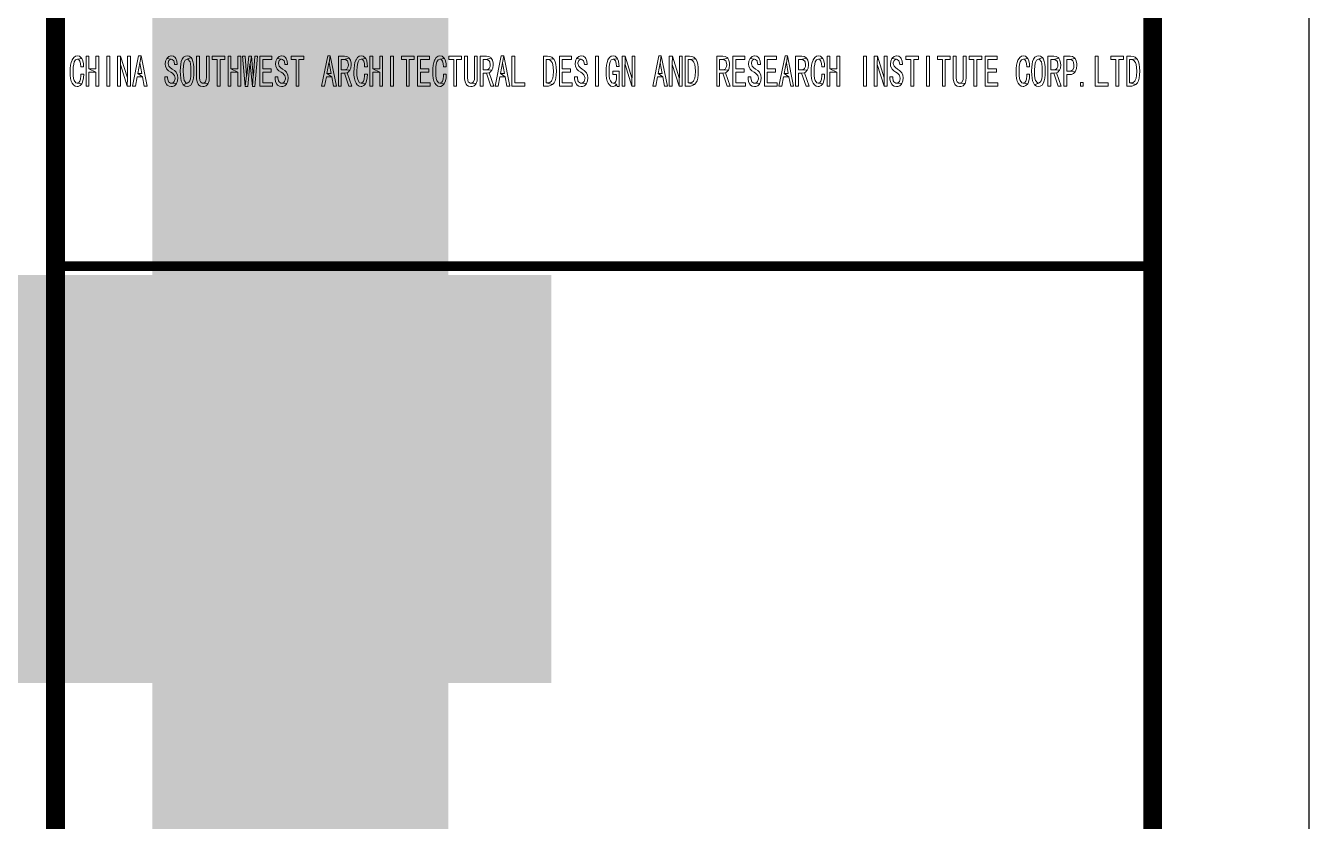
# Model space of a CAD drawing. Extents: x 0 to 1041, y -2 to 420.
# Drawn here: x 959.1 to 1041, y 314.6 to 365.3 of the extents above; entities that cross this region are included whole.
import ezdxf

# ---------------------------------------------------------------- set-up
doc = ezdxf.new("R2010")
doc.units = 0
doc.header["$LTSCALE"] = 10
doc.header["$MEASUREMENT"] = 0
doc.layers.add('A-ANNO-TTLB', color=7, linetype='Continuous')
doc.layers.add('BTTK', color=7, linetype='Continuous')
doc.styles.get("Standard").update_dxf_attribs({"font": 'gbenor.shx', "bigfont": 'gbcbig.shx'})

# ---------------------------------------------------------------- blocks, each defined once
blk = doc.blocks.new('2017-0911-140129')
at = {"lineweight": 0}
for points in [[(-68.603, 13.42), (-68.724, 13.394), (-68.838, 13.31), (-68.93, 13.163), (-68.944, 13.137), (-68.996, 12.99), (-69.036, 12.817), (-69.058, 12.611), (-69.066, 12.376), (-69.058, 12.185), (-69.036, 11.979), (-68.992, 11.81), (-68.93, 11.678), (-68.853, 11.572), (-68.739, 11.483), (-68.61, 11.454), (-68.559, 11.458), (-68.434, 11.516), (-68.327, 11.634), (-68.61, 11.667), (-68.702, 11.7), (-68.797, 11.836), (-68.842, 11.965), (-68.867, 12.156), (-68.875, 12.398), (-68.875, 12.476), (-68.864, 12.703), (-68.838, 12.891), (-68.797, 13.027), (-68.72, 13.155), (-68.603, 13.207), (-68.309, 13.24), (-68.353, 13.299), (-68.467, 13.391)], [(-68.309, 13.24), (-68.603, 13.207), (-68.537, 13.196), (-68.437, 13.086), (-68.397, 12.935), (-68.382, 12.714), (-68.209, 12.714), (-68.213, 12.905), (-68.246, 13.093)], [(-67.864, 13.398), (-68.044, 13.398), (-68.044, 11.476), (-67.864, 11.476), (-67.864, 12.376), (-67.416, 12.376), (-67.864, 12.589)], [(-67.232, 13.398), (-67.416, 13.398), (-67.416, 12.589), (-67.864, 12.589), (-67.416, 12.376), (-67.416, 11.476), (-67.232, 11.476)], [(-66.541, 11.476), (-66.721, 11.476), (-66.721, 13.398), (-66.541, 13.398), (-66.541, 11.476)], [(-65.843, 13.398), (-66.038, 13.398), (-66.038, 11.476), (-65.858, 11.476), (-65.858, 12.872), (-65.85, 12.872)], [(-65.843, 13.398), (-65.85, 12.872), (-65.417, 11.476), (-65.409, 12.005)], [(-65.222, 13.398), (-65.402, 13.398), (-65.402, 12.005), (-65.409, 12.005), (-65.417, 11.476), (-65.222, 11.476)], [(-64.538, 13.42), (-64.696, 13.42), (-65.09, 11.476), (-64.899, 11.476), (-64.788, 12.071), (-64.443, 12.071), (-64.752, 12.288), (-64.623, 12.972), (-64.608, 12.972)], [(-64.538, 13.42), (-64.608, 12.972), (-64.483, 12.288), (-64.752, 12.288), (-64.443, 12.071), (-64.333, 11.476), (-64.145, 11.476)], [(-62.903, 13.244), (-62.973, 13.086), (-62.999, 12.894), (-62.984, 12.762), (-62.911, 12.6), (-62.892, 12.571), (-62.789, 12.468), (-62.642, 12.376), (-62.543, 12.31), (-62.44, 12.207), (-62.414, 12.167), (-62.37, 11.994), (-62.37, 11.943), (-62.425, 11.77), (-62.477, 11.711), (-62.613, 11.667), (-62.271, 11.656), (-62.209, 11.814), (-62.187, 12.016), (-62.209, 12.178), (-62.282, 12.343), (-62.308, 12.376), (-62.414, 12.483), (-62.55, 12.578), (-62.686, 12.667), (-62.771, 12.758), (-62.819, 12.928), (-62.815, 12.961), (-62.764, 13.13), (-62.745, 13.148), (-62.613, 13.196)], [(-62.613, 13.42), (-62.635, 13.42), (-62.767, 13.38), (-62.881, 13.277), (-62.903, 13.244), (-62.613, 13.196), (-62.565, 13.188), (-62.455, 13.097), (-62.436, 13.056), (-62.407, 12.872), (-62.227, 12.872), (-62.227, 12.887), (-62.253, 13.075), (-62.315, 13.251), (-62.356, 13.31), (-62.466, 13.394)], [(-61.599, 13.42), (-61.709, 13.402), (-61.826, 13.328), (-61.922, 13.196), (-61.922, 13.196), (-61.973, 13.063), (-62.01, 12.894), (-62.032, 12.689), (-62.04, 12.442), (-62.04, 12.439), (-62.032, 12.196), (-62.01, 11.99), (-61.973, 11.821), (-61.922, 11.689), (-61.845, 11.572), (-61.599, 11.667), (-61.672, 11.693), (-61.771, 11.825), (-61.782, 11.851), (-61.819, 11.987), (-61.841, 12.185), (-61.849, 12.442), (-61.849, 12.516), (-61.838, 12.758), (-61.812, 12.942), (-61.771, 13.06), (-61.716, 13.148), (-61.599, 13.207), (-61.349, 13.306), (-61.463, 13.391)], [(-61.349, 13.306), (-61.599, 13.207), (-61.529, 13.188), (-61.426, 13.06), (-61.415, 13.038), (-61.382, 12.902), (-61.363, 12.703), (-61.356, 12.442), (-61.356, 12.376), (-61.367, 12.13), (-61.389, 11.946), (-61.426, 11.825), (-61.485, 11.73), (-61.599, 11.667), (-61.845, 11.572), (-61.731, 11.483), (-61.599, 11.454), (-61.488, 11.476), (-61.371, 11.553), (-61.275, 11.689), (-61.228, 11.821), (-61.194, 11.99), (-61.172, 12.196), (-61.165, 12.442), (-61.172, 12.685), (-61.194, 12.894), (-61.228, 13.063), (-61.275, 13.196)], [(-60.82, 13.398), (-61.003, 13.398), (-61.003, 12.038), (-61, 11.954), (-60.967, 11.763), (-60.9, 11.612), (-60.856, 11.557), (-60.742, 11.48), (-60.592, 11.454), (-60.507, 11.461), (-60.375, 11.513), (-60.279, 11.612), (-60.254, 11.663), (-60.592, 11.667), (-60.643, 11.674), (-60.757, 11.759), (-60.794, 11.836), (-60.82, 12.038)], [(-60.184, 13.398), (-60.364, 13.398), (-60.364, 12.038), (-60.375, 11.913), (-60.426, 11.759), (-60.463, 11.719), (-60.592, 11.667), (-60.254, 11.663), (-60.202, 11.829), (-60.184, 12.038)], [(-59.188, 13.398), (-59.996, 13.398), (-59.996, 13.185), (-59.68, 13.185), (-59.68, 11.476), (-59.5, 11.476), (-59.5, 13.185), (-59.188, 13.185)], [(-58.81, 13.398), (-58.99, 13.398), (-58.99, 11.476), (-58.81, 11.476), (-58.81, 12.376), (-58.361, 12.376), (-58.81, 12.589)], [(-58.181, 13.398), (-58.361, 13.398), (-58.361, 12.589), (-58.81, 12.589), (-58.361, 12.376), (-58.361, 11.476), (-58.181, 11.476)], [(-57.891, 13.398), (-58.064, 13.398), (-57.891, 11.454), (-57.803, 12.174)], [(-57.498, 13.398), (-57.67, 13.398), (-57.788, 12.174), (-57.803, 12.174), (-57.891, 11.454), (-57.733, 11.454), (-57.59, 12.894), (-57.575, 12.894)], [(-57.498, 13.398), (-57.575, 12.894), (-57.435, 11.454), (-57.38, 12.174)], [(-57.104, 13.398), (-57.277, 13.398), (-57.362, 12.174), (-57.38, 12.174), (-57.435, 11.454), (-57.277, 11.454)], [(-56.193, 13.398), (-56.954, 13.398), (-56.954, 11.476), (-56.153, 11.476), (-56.153, 11.689), (-56.774, 11.689), (-56.774, 12.376), (-56.241, 12.376), (-56.241, 12.589), (-56.774, 12.589), (-56.774, 13.185), (-56.193, 13.185)], [(-55.862, 13.244), (-55.932, 13.086), (-55.958, 12.894), (-55.943, 12.762), (-55.87, 12.6), (-55.848, 12.571), (-55.749, 12.468), (-55.602, 12.376), (-55.502, 12.31), (-55.399, 12.207), (-55.374, 12.167), (-55.326, 11.994), (-55.33, 11.943), (-55.381, 11.77), (-55.436, 11.711), (-55.572, 11.667), (-55.23, 11.656), (-55.168, 11.814), (-55.146, 12.016), (-55.168, 12.178), (-55.241, 12.343), (-55.267, 12.376), (-55.374, 12.483), (-55.51, 12.578), (-55.646, 12.667), (-55.73, 12.758), (-55.774, 12.928), (-55.774, 12.961), (-55.719, 13.13), (-55.704, 13.148), (-55.572, 13.196)], [(-55.572, 13.42), (-55.594, 13.42), (-55.726, 13.38), (-55.837, 13.277), (-55.862, 13.244), (-55.572, 13.196), (-55.524, 13.188), (-55.414, 13.097), (-55.396, 13.056), (-55.366, 12.872), (-55.186, 12.872), (-55.186, 12.887), (-55.208, 13.075), (-55.274, 13.251), (-55.315, 13.31), (-55.425, 13.394)], [(-54.157, 13.398), (-54.966, 13.398), (-54.966, 13.185), (-54.653, 13.185), (-54.653, 11.476), (-54.47, 11.476), (-54.47, 13.185), (-54.157, 13.185)], [(-52.467, 13.42), (-52.625, 13.42), (-53.018, 11.476), (-52.827, 11.476), (-52.717, 12.071), (-52.371, 12.071), (-52.68, 12.288), (-52.555, 12.972), (-52.537, 12.972)], [(-52.467, 13.42), (-52.537, 12.972), (-52.412, 12.288), (-52.68, 12.288), (-52.371, 12.071), (-52.261, 11.476), (-52.074, 11.476)], [(-51.556, 13.398), (-51.949, 13.398), (-51.949, 11.476), (-51.769, 11.476), (-51.769, 12.31), (-51.563, 12.31), (-51.39, 12.343), (-51.32, 12.38), (-51.21, 12.501), (-51.769, 12.523), (-51.769, 13.185), (-51.596, 13.185), (-51.251, 13.277), (-51.287, 13.31), (-51.409, 13.376)], [(-51.251, 13.277), (-51.596, 13.185), (-51.482, 13.17), (-51.376, 13.097), (-51.343, 13.038), (-51.313, 12.847), (-51.32, 12.747), (-51.383, 12.6), (-51.416, 12.567), (-51.548, 12.523), (-51.769, 12.523), (-51.21, 12.501), (-51.151, 12.641), (-51.129, 12.847), (-51.137, 12.953), (-51.173, 13.141)], [(-50.494, 13.42), (-50.619, 13.394), (-50.729, 13.31), (-50.824, 13.163), (-50.839, 13.137), (-50.891, 12.99), (-50.927, 12.817), (-50.949, 12.611), (-50.957, 12.376), (-50.953, 12.185), (-50.927, 11.979), (-50.887, 11.81), (-50.824, 11.678), (-50.747, 11.572), (-50.633, 11.483), (-50.501, 11.454), (-50.453, 11.458), (-50.328, 11.516), (-50.218, 11.634), (-50.501, 11.667), (-50.597, 11.7), (-50.692, 11.836), (-50.733, 11.965), (-50.762, 12.156), (-50.769, 12.398), (-50.769, 12.476), (-50.758, 12.703), (-50.733, 12.891), (-50.692, 13.027), (-50.615, 13.155), (-50.494, 13.207), (-50.203, 13.24), (-50.247, 13.299), (-50.361, 13.391)], [(-50.203, 13.24), (-50.494, 13.207), (-50.431, 13.196), (-50.328, 13.086), (-50.288, 12.935), (-50.273, 12.714), (-50.1, 12.714), (-50.108, 12.905), (-50.141, 13.093)], [(-49.755, 13.398), (-49.935, 13.398), (-49.935, 11.476), (-49.755, 11.476), (-49.755, 12.376), (-49.307, 12.376), (-49.755, 12.589)], [(-49.127, 13.398), (-49.307, 13.398), (-49.307, 12.589), (-49.755, 12.589), (-49.307, 12.376), (-49.307, 11.476), (-49.127, 11.476)], [(-48.436, 11.476), (-48.616, 11.476), (-48.616, 13.398), (-48.436, 13.398), (-48.436, 11.476)], [(-47.117, 13.398), (-47.925, 13.398), (-47.925, 13.185), (-47.609, 13.185), (-47.609, 11.476), (-47.429, 11.476), (-47.429, 13.185), (-47.117, 13.185)], [(-46.132, 13.398), (-46.896, 13.398), (-46.896, 11.476), (-46.095, 11.476), (-46.095, 11.689), (-46.716, 11.689), (-46.716, 12.376), (-46.18, 12.376), (-46.18, 12.589), (-46.716, 12.589), (-46.716, 13.185), (-46.132, 13.185)], [(-45.467, 13.42), (-45.588, 13.394), (-45.702, 13.31), (-45.794, 13.163), (-45.808, 13.137), (-45.86, 12.99), (-45.9, 12.817), (-45.922, 12.611), (-45.93, 12.376), (-45.922, 12.185), (-45.9, 11.979), (-45.856, 11.81), (-45.794, 11.678), (-45.717, 11.572), (-45.603, 11.483), (-45.474, 11.454), (-45.423, 11.458), (-45.298, 11.516), (-45.191, 11.634), (-45.474, 11.667), (-45.566, 11.7), (-45.661, 11.836), (-45.706, 11.965), (-45.731, 12.156), (-45.739, 12.398), (-45.739, 12.476), (-45.728, 12.703), (-45.702, 12.891), (-45.661, 13.027), (-45.584, 13.155), (-45.467, 13.207), (-45.173, 13.24), (-45.217, 13.299), (-45.331, 13.391)], [(-45.173, 13.24), (-45.467, 13.207), (-45.401, 13.196), (-45.301, 13.086), (-45.261, 12.935), (-45.246, 12.714), (-45.073, 12.714), (-45.077, 12.905), (-45.114, 13.093)], [(-44.096, 13.398), (-44.908, 13.398), (-44.908, 13.185), (-44.592, 13.185), (-44.592, 11.476), (-44.412, 11.476), (-44.412, 13.185), (-44.096, 13.185)], [(-43.721, 13.398), (-43.901, 13.398), (-43.901, 12.038), (-43.898, 11.954), (-43.868, 11.763), (-43.798, 11.612), (-43.758, 11.557), (-43.644, 11.48), (-43.493, 11.454), (-43.409, 11.461), (-43.277, 11.513), (-43.177, 11.612), (-43.152, 11.663), (-43.493, 11.667), (-43.541, 11.674), (-43.659, 11.759), (-43.695, 11.836), (-43.721, 12.038)], [(-43.085, 13.398), (-43.266, 13.398), (-43.266, 12.038), (-43.273, 11.913), (-43.328, 11.759), (-43.361, 11.719), (-43.493, 11.667), (-43.152, 11.663), (-43.1, 11.829), (-43.085, 12.038)], [(-42.501, 13.398), (-42.894, 13.398), (-42.894, 11.476), (-42.714, 11.476), (-42.714, 12.31), (-42.509, 12.31), (-42.336, 12.343), (-42.266, 12.38), (-42.156, 12.501), (-42.714, 12.523), (-42.714, 13.185), (-42.542, 13.185), (-42.196, 13.277), (-42.233, 13.31), (-42.354, 13.376)], [(-42.196, 13.277), (-42.542, 13.185), (-42.431, 13.17), (-42.321, 13.097), (-42.292, 13.038), (-42.259, 12.847), (-42.266, 12.747), (-42.328, 12.6), (-42.365, 12.567), (-42.494, 12.523), (-42.714, 12.523), (-42.156, 12.501), (-42.101, 12.641), (-42.079, 12.847), (-42.082, 12.953), (-42.119, 13.141)], [(-41.402, 13.42), (-41.56, 13.42), (-41.954, 11.476), (-41.763, 11.476), (-41.652, 12.071), (-41.307, 12.071), (-41.616, 12.288), (-41.487, 12.972), (-41.472, 12.972)], [(-41.402, 13.42), (-41.472, 12.972), (-41.347, 12.288), (-41.616, 12.288), (-41.307, 12.071), (-41.197, 11.476), (-41.009, 11.476)], [(-40.693, 13.398), (-40.877, 13.398), (-40.877, 11.476), (-40.057, 11.476), (-40.057, 11.689), (-40.693, 11.689)], [(-38.606, 13.398), (-38.871, 13.398), (-38.871, 11.476), (-38.606, 11.476), (-38.547, 11.48), (-38.411, 11.516), (-38.29, 11.59), (-38.69, 11.689), (-38.69, 13.185), (-38.606, 13.185), (-38.216, 13.236), (-38.323, 13.324), (-38.452, 13.38)], [(-38.216, 13.236), (-38.606, 13.185), (-38.547, 13.181), (-38.419, 13.13), (-38.323, 13.016), (-38.316, 13.001), (-38.264, 12.861), (-38.238, 12.674), (-38.227, 12.431), (-38.227, 12.409), (-38.238, 12.174), (-38.272, 11.99), (-38.323, 11.858), (-38.352, 11.81), (-38.463, 11.722), (-38.606, 11.689), (-38.69, 11.689), (-38.29, 11.59), (-38.187, 11.704), (-38.187, 11.704), (-38.121, 11.832), (-38.077, 11.994), (-38.047, 12.196), (-38.04, 12.431), (-38.04, 12.435), (-38.047, 12.674), (-38.073, 12.876), (-38.114, 13.045), (-38.172, 13.174)], [(-37.081, 13.398), (-37.842, 13.398), (-37.842, 11.476), (-37.041, 11.476), (-37.041, 11.689), (-37.662, 11.689), (-37.662, 12.376), (-37.129, 12.376), (-37.129, 12.589), (-37.662, 12.589), (-37.662, 13.185), (-37.081, 13.185)], [(-36.75, 13.244), (-36.82, 13.086), (-36.846, 12.894), (-36.831, 12.762), (-36.758, 12.6), (-36.736, 12.571), (-36.636, 12.468), (-36.489, 12.376), (-36.39, 12.31), (-36.287, 12.207), (-36.261, 12.167), (-36.214, 11.994), (-36.217, 11.943), (-36.269, 11.77), (-36.324, 11.711), (-36.46, 11.667), (-36.118, 11.656), (-36.056, 11.814), (-36.034, 12.016), (-36.056, 12.178), (-36.129, 12.343), (-36.155, 12.376), (-36.261, 12.483), (-36.397, 12.578), (-36.533, 12.667), (-36.618, 12.758), (-36.662, 12.928), (-36.662, 12.961), (-36.607, 13.13), (-36.592, 13.148), (-36.46, 13.196)], [(-36.46, 13.42), (-36.482, 13.42), (-36.614, 13.38), (-36.725, 13.277), (-36.75, 13.244), (-36.46, 13.196), (-36.412, 13.188), (-36.302, 13.097), (-36.284, 13.056), (-36.254, 12.872), (-36.074, 12.872), (-36.074, 12.887), (-36.096, 13.075), (-36.159, 13.251), (-36.199, 13.31), (-36.313, 13.394)], [(-35.358, 11.476), (-35.541, 11.476), (-35.541, 13.398), (-35.358, 13.398), (-35.358, 11.476)], [(-34.424, 13.42), (-34.542, 13.394), (-34.656, 13.31), (-34.748, 13.163), (-34.755, 13.141), (-34.803, 12.997), (-34.836, 12.821), (-34.858, 12.615), (-34.865, 12.376), (-34.858, 12.185), (-34.832, 11.979), (-34.792, 11.81), (-34.729, 11.678), (-34.674, 11.594), (-34.564, 11.491), (-34.439, 11.454), (-34.424, 11.454), (-34.292, 11.502), (-34.196, 11.612), (-34.417, 11.667), (-34.494, 11.693), (-34.597, 11.825), (-34.597, 11.829), (-34.641, 11.961), (-34.667, 12.152), (-34.674, 12.398), (-34.674, 12.465), (-34.667, 12.7), (-34.645, 12.887), (-34.612, 13.027), (-34.542, 13.155), (-34.424, 13.207), (-34.141, 13.229), (-34.178, 13.291), (-34.288, 13.391)], [(-34.141, 13.229), (-34.424, 13.207), (-34.373, 13.199), (-34.266, 13.097), (-34.226, 12.953), (-34.211, 12.736), (-34.038, 12.736), (-34.046, 12.883), (-34.079, 13.075)], [(-33.652, 13.398), (-33.851, 13.398), (-33.851, 11.476), (-33.671, 11.476), (-33.671, 12.872), (-33.66, 12.872)], [(-33.652, 13.398), (-33.66, 12.872), (-33.23, 11.476), (-33.223, 12.005)], [(-33.031, 13.398), (-33.215, 13.398), (-33.215, 12.005), (-33.223, 12.005), (-33.23, 11.476), (-33.031, 11.476)], [(-31.345, 13.42), (-31.499, 13.42), (-31.892, 11.476), (-31.705, 11.476), (-31.595, 12.071), (-31.249, 12.071), (-31.554, 12.288), (-31.429, 12.972), (-31.415, 12.972)], [(-31.345, 13.42), (-31.415, 12.972), (-31.29, 12.288), (-31.554, 12.288), (-31.249, 12.071), (-31.139, 11.476), (-30.952, 11.476)], [(-30.636, 13.398), (-30.834, 13.398), (-30.834, 11.476), (-30.65, 11.476), (-30.65, 12.872), (-30.643, 12.872)], [(-30.636, 13.398), (-30.643, 12.872), (-30.213, 11.476), (-30.202, 12.005)], [(-30.014, 13.398), (-30.195, 13.398), (-30.195, 12.005), (-30.202, 12.005), (-30.213, 11.476), (-30.014, 11.476)], [(-29.551, 13.398), (-29.82, 13.398), (-29.82, 11.476), (-29.551, 11.476), (-29.493, 11.48), (-29.357, 11.516), (-29.235, 11.59), (-29.636, 11.689), (-29.636, 13.185), (-29.551, 13.185), (-29.166, 13.236), (-29.269, 13.324), (-29.397, 13.38)], [(-29.166, 13.236), (-29.551, 13.185), (-29.496, 13.181), (-29.364, 13.13), (-29.269, 13.016), (-29.261, 13.001), (-29.213, 12.861), (-29.184, 12.674), (-29.173, 12.431), (-29.173, 12.409), (-29.184, 12.174), (-29.217, 11.99), (-29.269, 11.858), (-29.302, 11.81), (-29.408, 11.722), (-29.551, 11.689), (-29.636, 11.689), (-29.235, 11.59), (-29.136, 11.704), (-29.133, 11.704), (-29.066, 11.832), (-29.022, 11.994), (-28.993, 12.196), (-28.986, 12.431), (-28.986, 12.435), (-28.993, 12.674), (-29.019, 12.876), (-29.059, 13.045), (-29.118, 13.174)], [(-27.413, 13.398), (-27.806, 13.398), (-27.806, 11.476), (-27.626, 11.476), (-27.626, 12.31), (-27.42, 12.31), (-27.247, 12.343), (-27.178, 12.38), (-27.067, 12.501), (-27.626, 12.523), (-27.626, 13.185), (-27.453, 13.185), (-27.108, 13.277), (-27.145, 13.31), (-27.266, 13.376)], [(-27.108, 13.277), (-27.453, 13.185), (-27.343, 13.17), (-27.233, 13.097), (-27.203, 13.038), (-27.17, 12.847), (-27.178, 12.747), (-27.24, 12.6), (-27.273, 12.567), (-27.405, 12.523), (-27.626, 12.523), (-27.067, 12.501), (-27.009, 12.641), (-26.99, 12.847), (-26.994, 12.953), (-27.031, 13.141)], [(-26.016, 13.398), (-26.777, 13.398), (-26.777, 11.476), (-25.976, 11.476), (-25.976, 11.689), (-26.597, 11.689), (-26.597, 12.376), (-26.06, 12.376), (-26.06, 12.589), (-26.597, 12.589), (-26.597, 13.185), (-26.016, 13.185)], [(-25.686, 13.244), (-25.755, 13.086), (-25.778, 12.894), (-25.767, 12.762), (-25.693, 12.6), (-25.671, 12.571), (-25.572, 12.468), (-25.425, 12.376), (-25.326, 12.31), (-25.223, 12.207), (-25.197, 12.167), (-25.149, 11.994), (-25.153, 11.943), (-25.204, 11.77), (-25.256, 11.711), (-25.395, 11.667), (-25.05, 11.656), (-24.991, 11.814), (-24.969, 12.016), (-24.991, 12.178), (-25.065, 12.343), (-25.09, 12.376), (-25.197, 12.483), (-25.333, 12.578), (-25.469, 12.667), (-25.55, 12.758), (-25.597, 12.928), (-25.597, 12.961), (-25.542, 13.13), (-25.528, 13.148), (-25.395, 13.196)], [(-25.395, 13.42), (-25.417, 13.42), (-25.55, 13.38), (-25.66, 13.277), (-25.686, 13.244), (-25.395, 13.196), (-25.344, 13.188), (-25.237, 13.097), (-25.219, 13.056), (-25.19, 12.872), (-25.01, 12.872), (-25.01, 12.887), (-25.032, 13.075), (-25.094, 13.251), (-25.134, 13.31), (-25.248, 13.394)], [(-24.003, 13.398), (-24.767, 13.398), (-24.767, 11.476), (-23.962, 11.476), (-23.962, 11.689), (-24.583, 11.689), (-24.583, 12.376), (-24.05, 12.376), (-24.05, 12.589), (-24.583, 12.589), (-24.583, 13.185), (-24.003, 13.185)], [(-23.297, 13.42), (-23.451, 13.42), (-23.845, 11.476), (-23.657, 11.476), (-23.547, 12.071), (-23.202, 12.071), (-23.507, 12.288), (-23.382, 12.972), (-23.367, 12.972)], [(-23.297, 13.42), (-23.367, 12.972), (-23.242, 12.288), (-23.507, 12.288), (-23.202, 12.071), (-23.091, 11.476), (-22.904, 11.476)], [(-22.386, 13.398), (-22.775, 13.398), (-22.775, 11.476), (-22.595, 11.476), (-22.595, 12.31), (-22.393, 12.31), (-22.22, 12.343), (-22.147, 12.38), (-22.037, 12.501), (-22.595, 12.523), (-22.595, 13.185), (-22.423, 13.185), (-22.077, 13.277), (-22.118, 13.31), (-22.239, 13.376)], [(-22.077, 13.277), (-22.423, 13.185), (-22.312, 13.17), (-22.202, 13.097), (-22.173, 13.038), (-22.14, 12.847), (-22.147, 12.747), (-22.213, 12.6), (-22.246, 12.567), (-22.375, 12.523), (-22.595, 12.523), (-22.037, 12.501), (-21.982, 12.641), (-21.96, 12.847), (-21.963, 12.953), (-22, 13.141)], [(-21.324, 13.42), (-21.445, 13.394), (-21.559, 13.31), (-21.655, 13.163), (-21.666, 13.137), (-21.721, 12.99), (-21.757, 12.817), (-21.779, 12.611), (-21.787, 12.376), (-21.779, 12.185), (-21.757, 11.979), (-21.713, 11.81), (-21.655, 11.678), (-21.577, 11.572), (-21.46, 11.483), (-21.331, 11.454), (-21.28, 11.458), (-21.155, 11.516), (-21.048, 11.634), (-21.331, 11.667), (-21.423, 11.7), (-21.519, 11.836), (-21.563, 11.965), (-21.588, 12.156), (-21.599, 12.398), (-21.599, 12.476), (-21.585, 12.703), (-21.559, 12.891), (-21.519, 13.027), (-21.441, 13.155), (-21.324, 13.207), (-21.033, 13.24), (-21.074, 13.299), (-21.191, 13.391)], [(-21.033, 13.24), (-21.324, 13.207), (-21.258, 13.196), (-21.158, 13.086), (-21.118, 12.935), (-21.103, 12.714), (-20.931, 12.714), (-20.938, 12.905), (-20.971, 13.093)], [(-20.585, 13.398), (-20.765, 13.398), (-20.765, 11.476), (-20.585, 11.476), (-20.585, 12.376), (-20.137, 12.376), (-20.585, 12.589)], [(-19.957, 13.398), (-20.137, 13.398), (-20.137, 12.589), (-20.585, 12.589), (-20.137, 12.376), (-20.137, 11.476), (-19.957, 11.476)], [(-18.259, 11.476), (-18.439, 11.476), (-18.439, 13.398), (-18.259, 13.398), (-18.259, 11.476)], [(-17.557, 13.398), (-17.756, 13.398), (-17.756, 11.476), (-17.576, 11.476), (-17.576, 12.872), (-17.568, 12.872)], [(-17.557, 13.398), (-17.568, 12.872), (-17.135, 11.476), (-17.127, 12.005)], [(-16.94, 13.398), (-17.12, 13.398), (-17.12, 12.005), (-17.127, 12.005), (-17.135, 11.476), (-16.94, 11.476)], [(-16.631, 13.244), (-16.701, 13.086), (-16.727, 12.894), (-16.712, 12.762), (-16.639, 12.6), (-16.62, 12.571), (-16.517, 12.468), (-16.374, 12.376), (-16.271, 12.31), (-16.168, 12.207), (-16.142, 12.167), (-16.098, 11.994), (-16.098, 11.943), (-16.153, 11.77), (-16.205, 11.711), (-16.341, 11.667), (-15.999, 11.656), (-15.937, 11.814), (-15.918, 12.016), (-15.937, 12.178), (-16.01, 12.343), (-16.036, 12.376), (-16.142, 12.483), (-16.278, 12.578), (-16.414, 12.667), (-16.499, 12.758), (-16.547, 12.928), (-16.543, 12.961), (-16.492, 13.13), (-16.473, 13.148), (-16.341, 13.196)], [(-16.341, 13.42), (-16.363, 13.42), (-16.495, 13.38), (-16.609, 13.277), (-16.631, 13.244), (-16.341, 13.196), (-16.293, 13.188), (-16.183, 13.097), (-16.164, 13.056), (-16.135, 12.872), (-15.955, 12.872), (-15.955, 12.887), (-15.981, 13.075), (-16.043, 13.251), (-16.084, 13.31), (-16.194, 13.394)], [(-14.926, 13.398), (-15.735, 13.398), (-15.735, 13.185), (-15.422, 13.185), (-15.422, 11.476), (-15.242, 11.476), (-15.242, 13.185), (-14.926, 13.185)], [(-14.235, 11.476), (-14.415, 11.476), (-14.415, 13.398), (-14.235, 13.398), (-14.235, 11.476)], [(-12.916, 13.398), (-13.724, 13.398), (-13.724, 13.185), (-13.408, 13.185), (-13.408, 11.476), (-13.228, 11.476), (-13.228, 13.185), (-12.916, 13.185)], [(-12.538, 13.398), (-12.718, 13.398), (-12.718, 12.038), (-12.714, 11.954), (-12.685, 11.763), (-12.615, 11.612), (-12.574, 11.557), (-12.46, 11.48), (-12.31, 11.454), (-12.225, 11.461), (-12.093, 11.513), (-11.994, 11.612), (-11.968, 11.663), (-12.31, 11.667), (-12.357, 11.674), (-12.475, 11.759), (-12.512, 11.836), (-12.538, 12.038)], [(-11.902, 13.398), (-12.082, 13.398), (-12.082, 12.038), (-12.089, 11.913), (-12.144, 11.759), (-12.177, 11.719), (-12.31, 11.667), (-11.968, 11.663), (-11.917, 11.829), (-11.902, 12.038)], [(-10.902, 13.398), (-11.711, 13.398), (-11.711, 13.185), (-11.398, 13.185), (-11.398, 11.476), (-11.218, 11.476), (-11.218, 13.185), (-10.902, 13.185)], [(-9.921, 13.398), (-10.682, 13.398), (-10.682, 11.476), (-9.881, 11.476), (-9.881, 11.689), (-10.502, 11.689), (-10.502, 12.376), (-9.969, 12.376), (-9.969, 12.589), (-10.502, 12.589), (-10.502, 13.185), (-9.921, 13.185)], [(-8.245, 13.42), (-8.37, 13.394), (-8.481, 13.31), (-8.576, 13.163), (-8.591, 13.137), (-8.642, 12.99), (-8.679, 12.817), (-8.701, 12.611), (-8.708, 12.376), (-8.705, 12.185), (-8.679, 11.979), (-8.639, 11.81), (-8.576, 11.678), (-8.499, 11.572), (-8.385, 11.483), (-8.253, 11.454), (-8.205, 11.458), (-8.08, 11.516), (-7.97, 11.634), (-8.253, 11.667), (-8.348, 11.7), (-8.444, 11.836), (-8.484, 11.965), (-8.514, 12.156), (-8.521, 12.398), (-8.521, 12.476), (-8.51, 12.703), (-8.484, 12.891), (-8.444, 13.027), (-8.367, 13.155), (-8.245, 13.207), (-7.955, 13.24), (-7.999, 13.299), (-8.113, 13.391)], [(-7.955, 13.24), (-8.245, 13.207), (-8.183, 13.196), (-8.08, 13.086), (-8.04, 12.935), (-8.025, 12.714), (-7.852, 12.714), (-7.86, 12.905), (-7.893, 13.093)], [(-7.279, 13.42), (-7.389, 13.402), (-7.507, 13.328), (-7.602, 13.196), (-7.602, 13.196), (-7.654, 13.063), (-7.691, 12.894), (-7.713, 12.689), (-7.72, 12.442), (-7.72, 12.439), (-7.713, 12.196), (-7.691, 11.99), (-7.654, 11.821), (-7.602, 11.689), (-7.525, 11.572), (-7.279, 11.667), (-7.353, 11.693), (-7.452, 11.825), (-7.466, 11.851), (-7.503, 11.987), (-7.525, 12.185), (-7.533, 12.442), (-7.533, 12.516), (-7.518, 12.758), (-7.492, 12.942), (-7.452, 13.06), (-7.397, 13.148), (-7.279, 13.207), (-7.033, 13.306), (-7.143, 13.391)], [(-7.033, 13.306), (-7.279, 13.207), (-7.209, 13.188), (-7.106, 13.06), (-7.095, 13.038), (-7.062, 12.902), (-7.044, 12.703), (-7.036, 12.442), (-7.036, 12.376), (-7.048, 12.13), (-7.07, 11.946), (-7.106, 11.825), (-7.165, 11.73), (-7.279, 11.667), (-7.525, 11.572), (-7.415, 11.483), (-7.279, 11.454), (-7.169, 11.476), (-7.051, 11.553), (-6.959, 11.689), (-6.912, 11.821), (-6.875, 11.99), (-6.853, 12.196), (-6.849, 12.442), (-6.853, 12.685), (-6.875, 12.894), (-6.908, 13.063), (-6.959, 13.196)], [(-6.291, 13.398), (-6.684, 13.398), (-6.684, 11.476), (-6.5, 11.476), (-6.5, 12.31), (-6.298, 12.31), (-6.125, 12.343), (-6.052, 12.38), (-5.945, 12.501), (-6.5, 12.523), (-6.5, 13.185), (-6.327, 13.185), (-5.982, 13.277), (-6.022, 13.31), (-6.144, 13.376)], [(-5.982, 13.277), (-6.327, 13.185), (-6.217, 13.17), (-6.11, 13.097), (-6.077, 13.038), (-6.044, 12.847), (-6.052, 12.747), (-6.118, 12.6), (-6.151, 12.567), (-6.283, 12.523), (-6.5, 12.523), (-5.945, 12.501), (-5.886, 12.641), (-5.864, 12.847), (-5.868, 12.953), (-5.908, 13.141)], [(-5.251, 13.398), (-5.662, 13.398), (-5.662, 11.476), (-5.478, 11.476), (-5.478, 12.229), (-5.251, 12.229), (-5.181, 12.237), (-5.048, 12.284), (-4.946, 12.387), (-5.478, 12.442), (-5.478, 13.185), (-5.298, 13.185), (-4.946, 13.24), (-4.99, 13.295), (-5.107, 13.372)], [(-4.946, 13.24), (-5.298, 13.185), (-5.199, 13.174), (-5.089, 13.108), (-5.041, 13.023), (-5.015, 12.814), (-5.026, 12.667), (-5.089, 12.523), (-5.151, 12.472), (-5.298, 12.442), (-5.478, 12.442), (-4.946, 12.387), (-4.913, 12.446), (-4.854, 12.611), (-4.835, 12.814), (-4.839, 12.905), (-4.872, 13.093)], [(-3.476, 13.398), (-3.656, 13.398), (-3.656, 11.476), (-2.84, 11.476), (-2.84, 11.689), (-3.476, 11.689)], [(-1.848, 13.398), (-2.66, 13.398), (-2.66, 13.185), (-2.344, 13.185), (-2.344, 11.476), (-2.164, 11.476), (-2.164, 13.185), (-1.848, 13.185)], [(-1.385, 13.398), (-1.653, 13.398), (-1.653, 11.476), (-1.385, 11.476), (-1.33, 11.48), (-1.19, 11.516), (-1.072, 11.59), (-1.473, 11.689), (-1.473, 13.185), (-1.385, 13.185), (-0.999, 13.236), (-1.102, 13.324), (-1.234, 13.38)], [(-0.999, 13.236), (-1.385, 13.185), (-1.33, 13.181), (-1.201, 13.13), (-1.102, 13.016), (-1.094, 13.001), (-1.047, 12.861), (-1.017, 12.674), (-1.01, 12.431), (-1.01, 12.409), (-1.021, 12.174), (-1.05, 11.99), (-1.102, 11.858), (-1.135, 11.81), (-1.245, 11.722), (-1.385, 11.689), (-1.473, 11.689), (-1.072, 11.59), (-0.97, 11.704), (-0.966, 11.704), (-0.903, 11.832), (-0.856, 11.994), (-0.83, 12.196), (-0.819, 12.431), (-0.819, 12.435), (-0.83, 12.674), (-0.852, 12.876), (-0.896, 13.045), (-0.955, 13.174)], [(-51.39, 12.343), (-51.563, 12.31), (-51.28, 11.476), (-51.093, 11.476)], [(-42.336, 12.343), (-42.509, 12.31), (-42.226, 11.476), (-42.038, 11.476)], [(-34.038, 12.442), (-34.439, 12.442), (-34.439, 12.229), (-34.196, 12.229), (-34.196, 12.108), (-34.207, 11.935), (-34.251, 11.781), (-34.292, 11.726), (-34.417, 11.667), (-34.196, 11.612), (-34.171, 11.454), (-34.038, 11.454)], [(-27.247, 12.343), (-27.42, 12.31), (-27.137, 11.476), (-26.95, 11.476)], [(-22.22, 12.343), (-22.393, 12.31), (-22.11, 11.476), (-21.919, 11.476)], [(-6.125, 12.343), (-6.298, 12.31), (-6.015, 11.476), (-5.828, 11.476)], [(-68.198, 12.24), (-68.382, 12.24), (-68.382, 12.134), (-68.404, 11.924), (-68.452, 11.792), (-68.492, 11.733), (-68.61, 11.667), (-68.327, 11.634), (-68.305, 11.671), (-68.25, 11.818), (-68.213, 12.009)], [(-62.848, 12.082), (-63.028, 12.082), (-63.028, 12.005), (-63.028, 11.954), (-62.995, 11.766), (-62.918, 11.612), (-62.874, 11.557), (-62.756, 11.48), (-62.613, 11.454), (-62.536, 11.461), (-62.403, 11.513), (-62.297, 11.612), (-62.271, 11.656), (-62.613, 11.667), (-62.657, 11.674), (-62.778, 11.759), (-62.815, 11.825), (-62.848, 12.016)], [(-55.807, 12.082), (-55.987, 12.082), (-55.987, 12.005), (-55.987, 11.954), (-55.954, 11.766), (-55.877, 11.612), (-55.833, 11.557), (-55.715, 11.48), (-55.572, 11.454), (-55.495, 11.461), (-55.363, 11.513), (-55.256, 11.612), (-55.23, 11.656), (-55.572, 11.667), (-55.616, 11.674), (-55.737, 11.759), (-55.774, 11.825), (-55.807, 12.016)], [(-50.093, 12.24), (-50.273, 12.24), (-50.277, 12.134), (-50.299, 11.924), (-50.347, 11.792), (-50.387, 11.733), (-50.501, 11.667), (-50.218, 11.634), (-50.196, 11.671), (-50.145, 11.818), (-50.108, 12.009)], [(-45.062, 12.24), (-45.246, 12.24), (-45.246, 12.134), (-45.268, 11.924), (-45.316, 11.792), (-45.356, 11.733), (-45.474, 11.667), (-45.191, 11.634), (-45.169, 11.671), (-45.114, 11.818), (-45.077, 12.009)], [(-36.695, 12.082), (-36.875, 12.082), (-36.875, 12.005), (-36.875, 11.954), (-36.842, 11.766), (-36.765, 11.612), (-36.721, 11.557), (-36.603, 11.48), (-36.46, 11.454), (-36.383, 11.461), (-36.25, 11.513), (-36.144, 11.612), (-36.118, 11.656), (-36.46, 11.667), (-36.504, 11.674), (-36.625, 11.759), (-36.662, 11.825), (-36.695, 12.016)], [(-25.631, 12.082), (-25.811, 12.082), (-25.811, 12.005), (-25.811, 11.954), (-25.778, 11.766), (-25.7, 11.612), (-25.656, 11.557), (-25.539, 11.48), (-25.395, 11.454), (-25.318, 11.461), (-25.186, 11.513), (-25.079, 11.612), (-25.05, 11.656), (-25.395, 11.667), (-25.439, 11.674), (-25.561, 11.759), (-25.597, 11.825), (-25.631, 12.016)], [(-20.923, 12.24), (-21.103, 12.24), (-21.107, 12.134), (-21.129, 11.924), (-21.173, 11.792), (-21.214, 11.733), (-21.331, 11.667), (-21.048, 11.634), (-21.026, 11.671), (-20.971, 11.818), (-20.938, 12.009)], [(-16.576, 12.082), (-16.756, 12.082), (-16.756, 12.005), (-16.756, 11.954), (-16.723, 11.766), (-16.646, 11.612), (-16.602, 11.557), (-16.484, 11.48), (-16.341, 11.454), (-16.264, 11.461), (-16.131, 11.513), (-16.025, 11.612), (-15.999, 11.656), (-16.341, 11.667), (-16.385, 11.674), (-16.506, 11.759), (-16.543, 11.825), (-16.576, 12.016)], [(-7.845, 12.24), (-8.025, 12.24), (-8.029, 12.134), (-8.051, 11.924), (-8.098, 11.792), (-8.139, 11.733), (-8.253, 11.667), (-7.97, 11.634), (-7.948, 11.671), (-7.896, 11.818), (-7.86, 12.009)], [(-4.42, 11.476), (-4.6, 11.476), (-4.6, 11.726), (-4.42, 11.726), (-4.42, 11.476)]]:
    blk.add_lwpolyline(points, close=True, dxfattribs=at)

msp = doc.modelspace()

# ---------------------------------------------------------------- linework, layer by layer
at = {"layer": 'BTTK'}
msp.add_lwpolyline([(0, 0), (1041, 0), (1041, 420), (0, 420)], close=True, dxfattribs=at)
at = {"layer": 'BTTK', "const_width": 1.2}
msp.add_lwpolyline([(25, 10), (1031, 10), (1031, 410), (25, 410)], close=True, dxfattribs=at)
at = {"layer": 'BTTK'}
for points, const_width in [([(961, 410), (961, 10)], 1.2), ([(1031, 350), (961, 350)], 0.6)]:
    msp.add_lwpolyline(points, dxfattribs=dict(at, const_width=const_width))
msp.add_lwpolyline([(961, 10), (1031, 10), (1031, 410), (961, 410)], dxfattribs=at)

# ---------------------------------------------------------------- block references
msp.add_blockref('2017-0911-140129', (1031, 350))

# ---------------------------------------------------------------- texts
at = {"layer": 'A-ANNO-TTLB', "flags": 1}
for tag in ['是否会签', '图纸类别']:
    msp.add_attdef(tag, (0, 0), '', height=350, dxfattribs=at)

doc.saveas('drawing.dxf')
